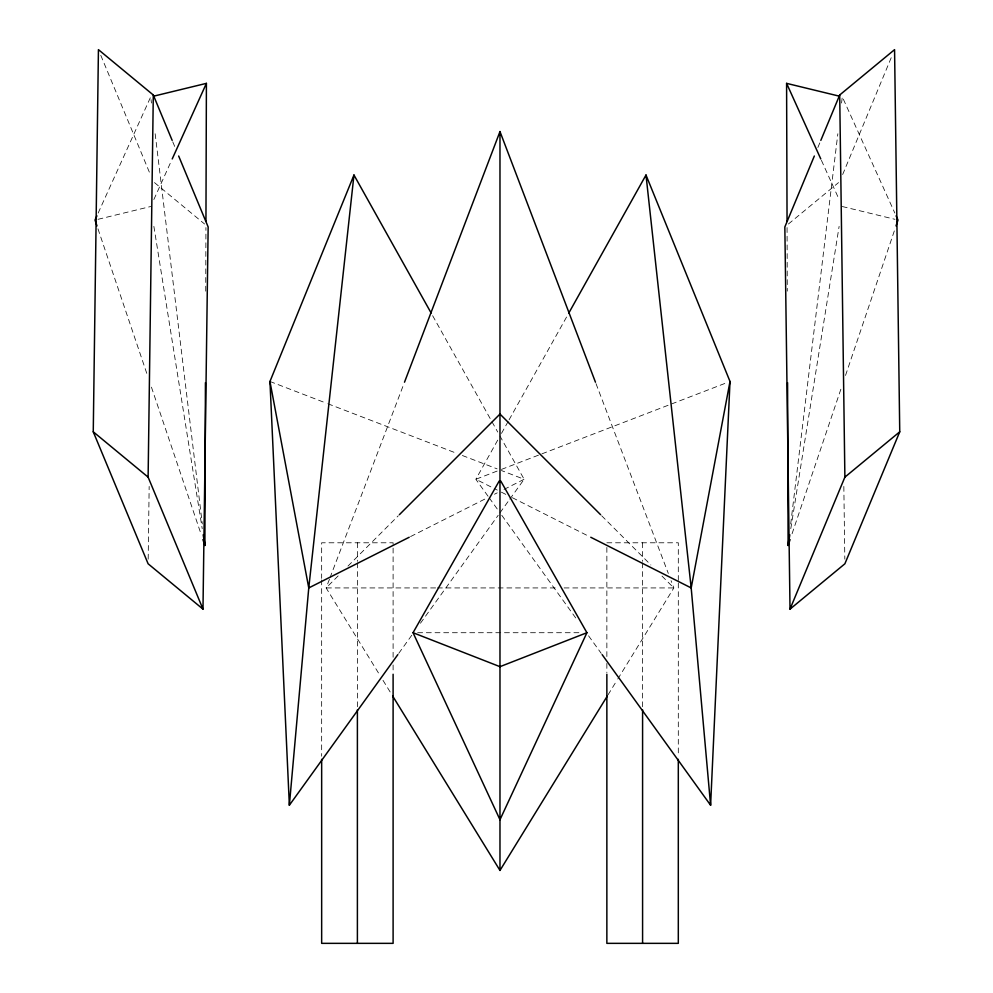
<?xml version="1.0" encoding="UTF-8"?>
<svg xmlns="http://www.w3.org/2000/svg" width="993" height="993" viewBox="0 0 993 993"><rect width="100%" height="100%" fill="white"/><g stroke="black" fill="none" stroke-linecap="round" stroke-linejoin="round"><path stroke-width="0.74" stroke-dasharray="4.96 3.72" d="M205.725 291.148L205.936 227.571M148.18 559.146L149.161 486.433M790.701 523.956L837.844 133.757M841.555 103.036L842.3 96.892L894.83 213.048M790.788 528.673L839.122 226.367M792.066 533.737L841.567 387.158M845.527 375.428L895.028 228.837M329.44 579.229L326.126 587.93L379.748 675.054M329.986 577.777L403.952 383.646M817.872 147.498L820.243 141.825M842.66 174.532L892.21 55.323M98.17 213.048L150.7 96.892L151.445 103.036M153.865 199.519L171.59 160.332M497.716 440.135L475.833 479.271L488.357 496.649M501.49 433.382L508.304 421.206M509.061 419.853L567.313 315.7M608.026 694.852L616.963 680.329M617.783 679.013L673.837 587.93L671.069 580.682M398.739 653.369L412.294 634.539M420.436 623.244L498.176 515.305M499.976 512.798L508.925 500.385M509.819 499.144L524.13 479.271L499.976 436.088M338.154 575.903L326.126 587.93L435.853 587.93M347.997 566.06L398.292 515.764M788.417 224.008L838.514 182.613M410.568 536.568L486.222 498.387M494.477 494.229L497.232 492.838M504.01 489.425L524.13 479.271L501.403 470.521M497.145 471.067L475.833 479.271L497.294 490.095M501.428 469.416L540.49 454.384M541.93 453.838L727.112 382.59M98.022 219.316L150.7 206.519M606.86 542.786L678.306 542.786L678.306 581.451M437.392 587.93L557.929 587.93M564.111 587.93L673.837 587.93L660.717 574.798M417.668 632.715L580.756 632.715M842.3 206.519L894.978 219.316M269.959 381.473L326.374 403.183M327.827 403.741L456.581 453.28M462.366 455.502L497.083 468.857M501.353 492.143L506.864 494.924M512.363 497.704L589.395 536.568M154.486 182.613L204.583 224.008M601.671 515.764L650.874 564.967M489.251 497.89L497.294 509.074M501.788 515.305L575.915 618.229M588.564 635.805L601.224 653.369M383 680.329L391.118 693.536M432.65 315.7L497.716 432.029M821.41 160.332L839.135 199.519M172.757 141.825L175.128 147.498M100.79 55.323L150.34 174.532M596.011 383.646L668.314 573.433M97.972 228.837L147.473 375.428M151.433 387.158L200.934 533.737M153.878 226.367L202.212 528.673M155.156 133.757L202.299 523.956M843.839 486.433L844.82 559.146M787.064 227.571L787.275 291.148M678.306 583.003L678.306 756.219M642.583 542.786L642.583 561.343M642.583 562.894L642.583 706.731M606.86 547.428L606.86 657.229M606.86 663.423L606.86 672.695M393.104 657.229L393.104 542.786L321.658 542.786L321.658 578.36M393.104 664.962L393.104 672.695M357.393 542.786L357.381 561.343M357.393 562.894L357.381 708.27M321.658 579.912L321.658 756.219"/><path stroke-width="1.49" d="M205.427 382.64L204.893 545.467L202.92 539.596M205.948 221.377L206.407 83.362L153.716 96.16M178.666 156.013L208.158 226.975L202.982 609.131L148.118 563.788L93.255 431.806L98.431 49.65L153.294 94.993L172.174 140.398M202.982 609.131L148.118 477.149L153.294 94.993M602.13 654.623L710.603 805.236L730.004 381.473L645.996 175.029L568.828 312.994M397.833 654.623L289.36 805.236L308.761 587.93L353.967 175.029L431.136 312.994M789.025 537.784L788.107 545.467L790.08 539.596M789.807 534.78L788.107 545.467L787.573 382.64M730.004 381.473L691.19 587.93L710.603 805.236M896.009 225.907L897.995 220.049L896.096 215.853M404.499 382.206L499.976 131.56L595.465 382.206M289.36 805.236L269.959 381.473L353.967 175.029M814.334 156.013L784.842 226.975L790.018 609.131L844.882 563.788L899.745 431.806L894.569 49.65L839.706 94.993L820.826 140.398M790.018 609.131L844.882 477.149L839.706 94.993M96.904 215.853L95.005 220.049L96.991 225.907M172.223 158.942L206.407 83.362M500.745 480.997L586.913 632.715L499.976 819.721L413.051 632.715L499.218 480.997M392.744 696.18L499.976 870.439L607.219 696.18M399.385 514.672L499.976 414.069L600.579 514.672M844.882 477.149L899.745 431.806M409.19 537.263L308.761 587.93L269.959 381.473M586.913 632.715L499.976 666.675L413.051 632.715M787.052 221.377L786.593 83.362L839.284 96.16M590.773 537.263L691.19 587.93L645.996 175.029M93.255 431.806L148.118 477.149M786.593 83.362L820.777 158.942M203.193 534.78L204.893 545.467L203.975 537.784M678.306 759.31L678.306 943.35L606.86 943.35L606.86 674.247M642.583 709.821L642.583 943.35M499.976 131.56L499.976 870.439M393.104 674.247L393.104 943.35L321.658 943.35L321.658 759.31M357.393 709.821L357.393 943.35"/></g></svg>
